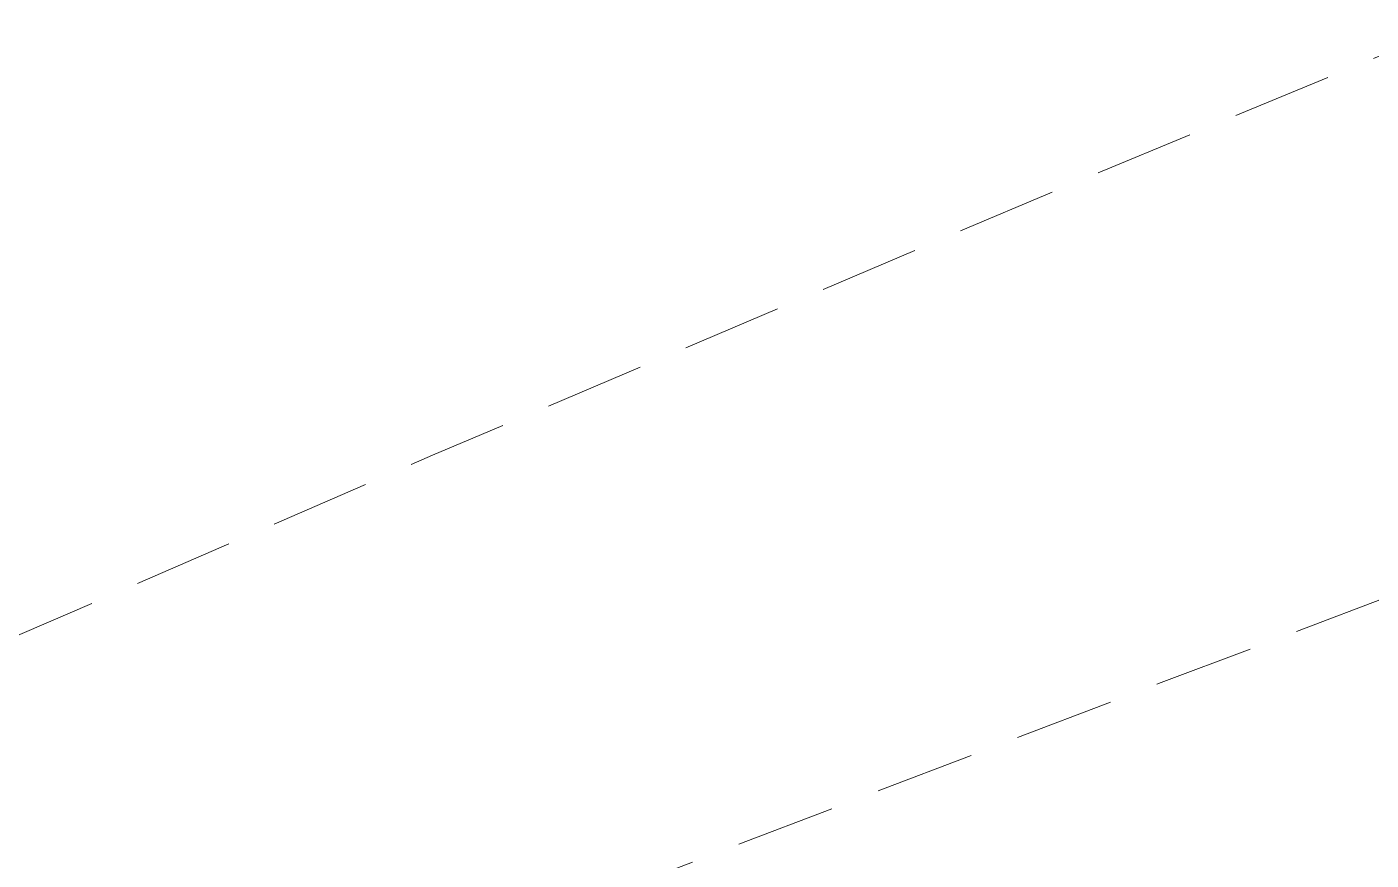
# Model space of a CAD drawing. Header units: metres. Extents: x 2 to 659295185, y -28 to 1124222152.
# Drawn here: x 655389.92 to 655396.68, y 1126413.81 to 1126418 of the extents above; entities that cross this region are included whole.
import ezdxf

# ---------------------------------------------------------------- set-up
doc = ezdxf.new("R2010")
doc.units = ezdxf.units.M
doc.header["$MEASUREMENT"] = 0
doc.linetypes.add('CCSM_XREF ESTRUCTURA15$0$DASHED', pattern=[0.75, 0.5, -0.25])
doc.layers.add('CCSM_XREF ESTRUCTURA15$0$PROYECCION DE TECHO', color=212, linetype='CONTINUOUS')

msp = doc.modelspace()

# ---------------------------------------------------------------- linework, layer by layer
at = {"layer": 'CCSM_XREF ESTRUCTURA15$0$PROYECCION DE TECHO', "color": 8, "linetype": 'CCSM_XREF ESTRUCTURA15$0$DASHED', "lineweight": 5}
msp.add_lwpolyline([(655417.9059840286, 1126422.845156339, 0.01522911280020703), (655367.3041191376, 1126403.361247116)], format="xyb", dxfattribs=at)
msp.add_arc((655561.2239731281, 1126022.059352459, -4.52498893316927), 428.6208362419416, 109.599592753512, 116.9202706241737, dxfattribs=at)

doc.saveas('drawing.dxf')
